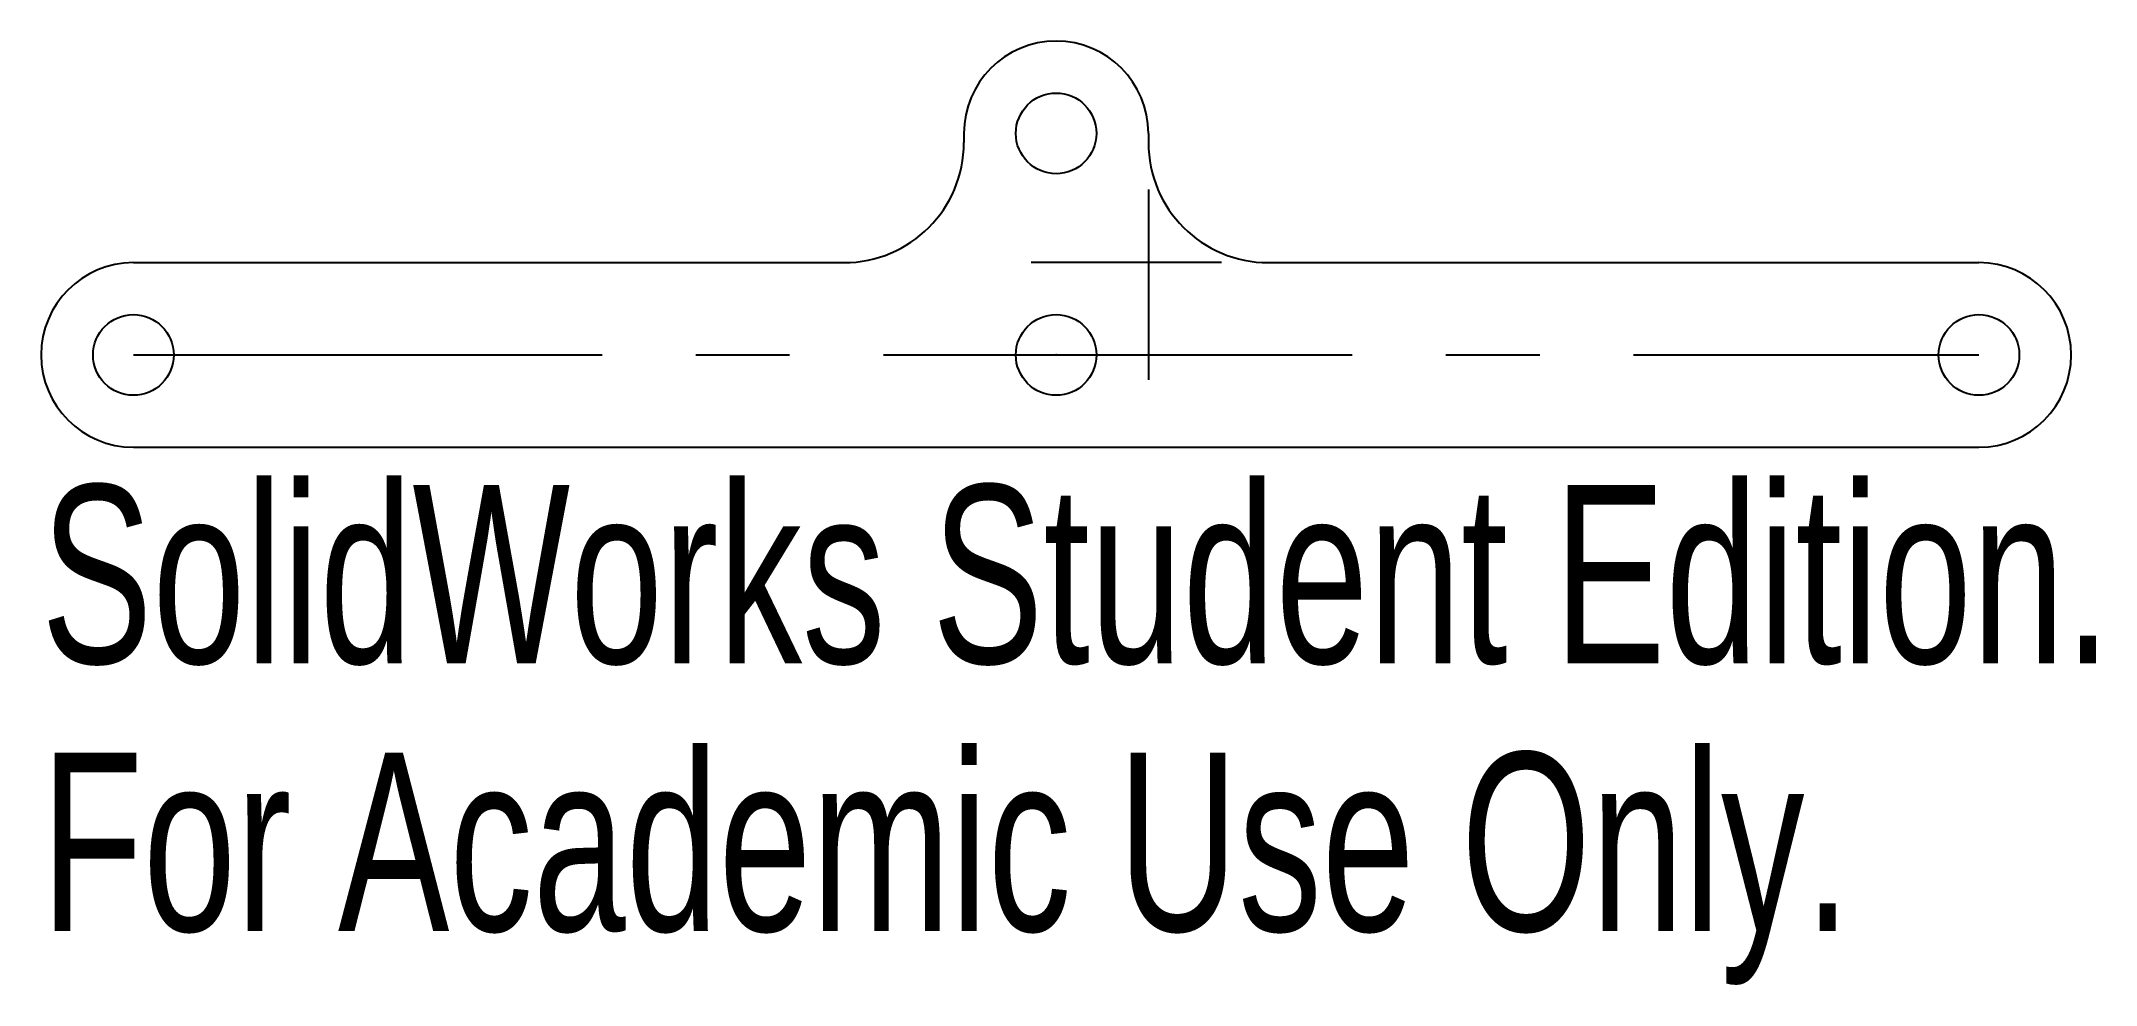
# Model space of a CAD drawing. Header units: millimetres. Extents: x -12.5 to 43.1, y -17.1 to 8.5.
import ezdxf

# ---------------------------------------------------------------- set-up
doc = ezdxf.new("R2010")
doc.units = ezdxf.units.MM
doc.header["$PDSIZE"] = -1
doc.linetypes.add('CENTERX2', pattern=[20.32, 12.7, -2.54, 2.54, -2.54])
doc.styles.add('SLDTEXTSTYLE0', font='TXT', dxfattribs={"width": 0.7})

msp = doc.modelspace()

# ---------------------------------------------------------------- linework, layer by layer
at = {"color": 7, "linetype": 'Continuous'}
for p, q in [((12.478, 6), (12.478, 5.75)), ((17.478, 6), (17.478, 5.75)), ((17.478, 4.48), (17.478, -0.675)), ((-10.022, 2.5), (9.228, 2.5)), ((19.458, 2.5), (14.303, 2.5)), ((20.728, 2.5), (39.978, 2.5)), ((-10.022, -2.5), (39.978, -2.5))]:
    msp.add_line(p, q, dxfattribs=at)
at = {"color": 7, "linetype": 'CENTERX2'}
msp.add_line((-10.022, 0), (39.978, 0), dxfattribs=at)
at = {"color": 7, "linetype": 'Continuous'}
for centre in [(14.978, 6), (-10.022, 0), (14.978, 0), (39.978, 0)]:
    msp.add_circle(centre, 1.092, dxfattribs=at)
for centre, radius, start, end in [((14.978, 6), 2.5, 0, 180), ((9.228, 5.75), 3.25, 270, 0), ((20.728, 5.75), 3.25, 180, 270), ((-10.022, 0), 2.5, 90, 270), ((39.978, 0), 2.5, 270, 90)]:
    msp.add_arc(centre, radius, start, end, dxfattribs=at)
msp.add_point((14.978, 0), dxfattribs=at)

# ---------------------------------------------------------------- texts
at = {"color": 7, "linetype": 'Continuous', "char_height": 4.83362, "attachment_point": 1, "style": 'SLDTEXTSTYLE0'}
for s, insert in [('SolidWorks Student Edition.', (-12.522, -3.52)), ('For Academic Use Only.', (-12.522, -10.77))]:
    msp.add_mtext(s, dxfattribs=dict(at, insert=insert))

doc.saveas('drawing.dxf')
